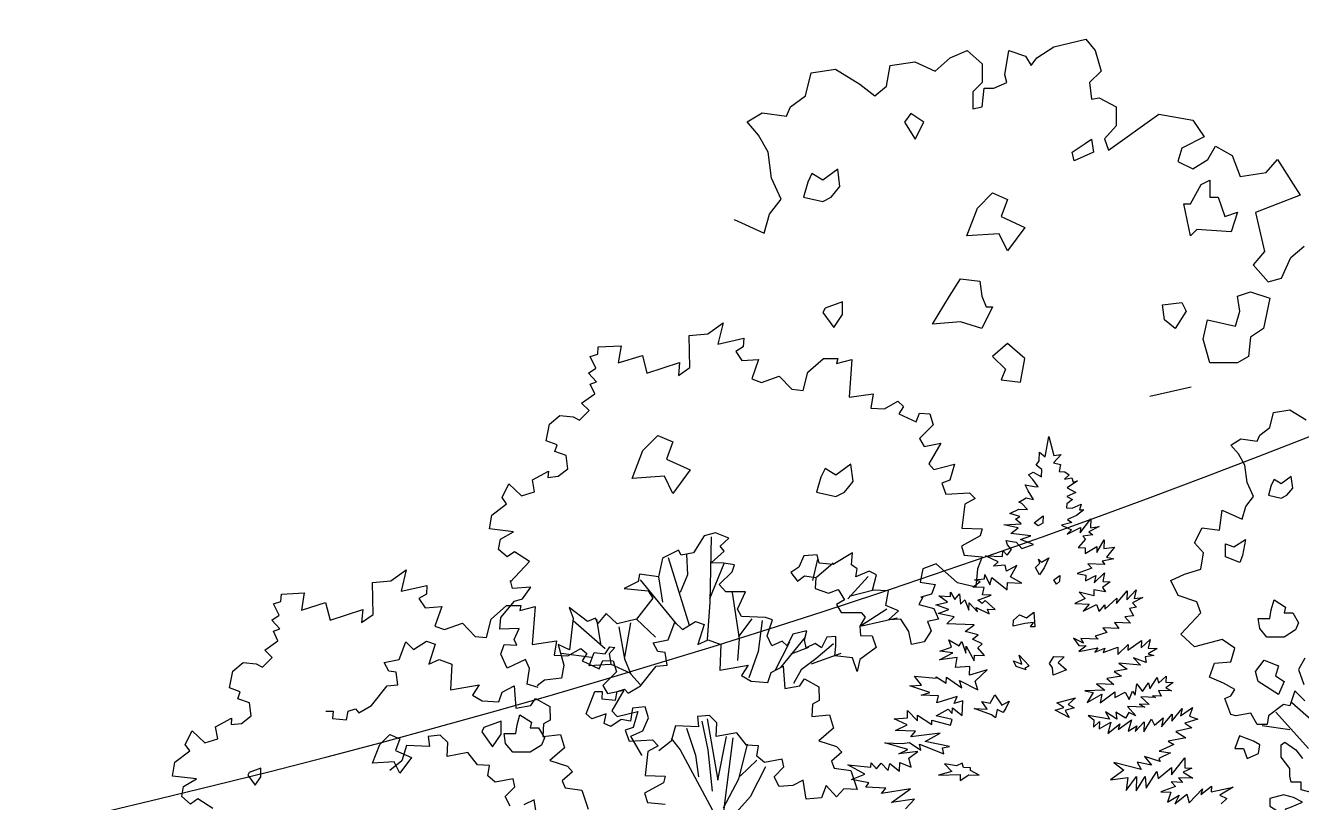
# Model space of a CAD drawing. Header units: inches. Extents: x 11.9 to 85.3, y 21.1 to 37.4.
# Drawn here: x 35.469 to 36.524, y 23.103 to 23.746 of the extents above; entities that cross this region are included whole.
import ezdxf

# ---------------------------------------------------------------- set-up
doc = ezdxf.new("R2010")
doc.units = ezdxf.units.IN
doc.header["$MEASUREMENT"] = 0
doc.layers.add('CAY', color=94, linetype='Continuous')
doc.layers.add('CAY-3', color=61, linetype='Continuous')

# ---------------------------------------------------------------- blocks, each defined once
blk = doc.blocks.new('A$C76451831')
at = {"layer": 'CAY'}
for p, q in [((1448.6, 1909.2), (1479.9, 1929.8)), ((1479.9, 1929.8), (1538.3, 1944)), ((1538.3, 1944), (1555.9, 1922.7)), ((1261.1, 1885), (1288.9, 1909.2)), ((1288.9, 1909.2), (1320.1, 1922.7)), ((1320.1, 1922.7), (1347.8, 1898.6)), ((1389.7, 1877.9), (1396.8, 1922.7)), ((1396.8, 1922.7), (1427.4, 1912.7)), ((1427.4, 1912.7), (1438, 1895)), ((1438, 1895), (1448.6, 1909.2)), ((1555.9, 1922.7), (1566.6, 1885)), ((1022.3, 1839.6), (1033, 1881.5)), ((1033, 1881.5), (1077.8, 1888.5)), ((1077.8, 1888.5), (1122.6, 1860.8)), ((1171.5, 1857.3), (1178, 1895)), ((1178, 1895), (1223.4, 1902.1)), ((1223.4, 1902.1), (1261.1, 1885)), ((1347.8, 1898.6), (1347.8, 1863.8)), ((1566.6, 1885), (1545.3, 1863.8)), ((1122.6, 1860.8), (1150.3, 1839.6)), ((1150.3, 1839.6), (1171.5, 1857.3)), ((1347.8, 1863.8), (1330.7, 1846.6)), ((1369, 1853.7), (1393.2, 1863.8)), ((1393.2, 1863.8), (1389.7, 1877.9)), ((1545.3, 1863.8), (1548.9, 1833.1)), ((994.6, 1818.9), (1022.3, 1839.6)), ((1330.7, 1846.6), (1330.7, 1815.4)), ((1347.8, 1818.9), (1351.4, 1853.7)), ((1351.4, 1853.7), (1369, 1853.7)), ((1548.9, 1833.1), (1563, 1836)), ((1563, 1836), (1594.3, 1818.9)), ((987.6, 1801.8), (994.6, 1818.9)), ((1330.7, 1815.4), (1347.8, 1818.9)), ((1594.3, 1818.9), (1594.3, 1784.1)), ((915, 1791.2), (942.7, 1808.3)), ((935.7, 1767), (915, 1791.2)), ((942.7, 1808.3), (987.6, 1801.8)), ((1580.1, 1739.3), (1673.3, 1805.4)), ((1673.3, 1805.4), (1735.8, 1794.7)), ((1735.8, 1794.7), (1756.4, 1764.1)), ((953.4, 1735.8), (935.7, 1767)), ((1594.3, 1784.1), (1573, 1759.9)), ((1756.4, 1764.1), (1715.1, 1742.8)), ((1573, 1759.9), (1580.1, 1739.3)), ((1715.1, 1742.8), (1708.1, 1718.6)), ((1763.5, 1722.2), (1777.1, 1746.4)), ((1777.1, 1746.4), (1808.3, 1729.3)), ((959.8, 1687.4), (953.4, 1735.8)), ((1708.1, 1718.6), (1735.8, 1705.1)), ((1735.8, 1705.1), (1763.5, 1722.2)), ((1808.3, 1729.3), (1822.5, 1690.9)), ((1870.8, 1698), (1891.4, 1722.2)), ((1891.4, 1722.2), (1933.3, 1656.1)), ((1822.5, 1690.9), (1870.8, 1698)), ((977.5, 1649), (959.8, 1687.4)), ((956.3, 1621.3), (977.5, 1649)), ((1933.3, 1656.1), (1850.8, 1624.3)), ((946.3, 1586.5), (956.3, 1621.3)), ((1850.8, 1624.3), (1867.9, 1552.3)), ((890.9, 1611.3), (946.3, 1586.5)), ((1867.9, 1552.3), (1846.6, 1528.1)), ((1916.2, 1541.7), (1940.4, 1562.3)), ((1846.6, 1528.1), (1874.3, 1496.9)), ((1899.1, 1503.3), (1916.2, 1541.7)), ((1874.3, 1496.9), (1899.1, 1503.3)), ((1732.8, 1302.8), (1656.2, 1285.1)), ((1958.8, 684.4), (1917.8, 720.8)), ((1948.8, 636.8), (1888.7, 704)), ((1914.2, 671.4), (1863.5, 678.5))]:
    blk.add_line(p, q, dxfattribs=at)
for points in [[(4200.2, 1766.3), (4172.8, 1784.2), (4159, 1774.7), (4143.2, 1788.5), (4146.4, 1807.4), (4170.6, 1821.2), (4126.4, 1826.4), (4130.6, 1851.7), (4158, 1872.8), (4149.6, 1884.4), (4162.2, 1909.7), (4185.4, 1887.6), (4209.7, 1895), (4205.5, 1917.1), (4235, 1933), (4233.9, 1921.4), (4252.9, 1923.5), (4270.8, 1937.2), (4267.7, 1961.4), (4246.6, 1968.8), (4250.8, 1981.5), (4230.8, 1988.9), (4237.1, 2019.4), (4256.1, 2035.3), (4280.3, 2033.1), (4291.9, 2026.8), (4309.9, 2044.7), (4296.2, 2058.5), (4320.4, 2075.3), (4312, 2093.3), (4323.6, 2097.5), (4308.8, 2113.3), (4322.5, 2122.8), (4312, 2143.9), (4325.7, 2148.1), (4326.7, 2161.8), (4368.9, 2163.9), (4363.7, 2132.3), (4408, 2146), (4416.4, 2113.3), (4476.5, 2133.3), (4474.4, 2109.1), (4495.5, 2123.9), (4494.4, 2182.9), (4528.2, 2186.1), (4556.7, 2206.1), (4547.2, 2167.1), (4594.6, 2177.6), (4593.6, 2161.8), (4579.9, 2153.4), (4591.5, 2136.5), (4622.1, 2138.6), (4609.4, 2102.8), (4627.3, 2096.4), (4660, 2108), (4683.2, 2083.8), (4704.3, 2081.7), (4712.8, 2115.4), (4741.2, 2140.7), (4767.6, 2140.7), (4765.5, 2131.2), (4794, 2138.6), (4788.7, 2069), (4833, 2075.3), (4828.8, 2049), (4854.1, 2047.9), (4878.3, 2061.6), (4888.9, 2052.1), (4880.5, 2038.4), (4912.1, 2023.7), (4918.4, 2039.5), (4937.4, 2038.4), (4943.7, 2018.4), (4918.4, 1993.1), (4926.9, 1978.3), (4957.4, 1984.6), (4935.3, 1946.7), (4944.8, 1936.1), (4982.8, 1945.6), (4974.3, 1916.1), (4959.6, 1910.8), (4966.9, 1890.8), (5010.2, 1892.9), (5020.7, 1882.3), (5001.7, 1871.8), (4996.5, 1827.5), (5033.4, 1826.4), (5030.2, 1813.8), (4995.4, 1794.8), (5000.7, 1777.9), (5033.4, 1774.7)], [(530, 749.3), (509.9, 755.6), (514.2, 784.1), (506.8, 800.9), (473, 785.1), (461.4, 810.4), (467.7, 828.4), (490.9, 827.3), (485.7, 837.9), (495.2, 857.9), (459.3, 856.8), (461.4, 877.9), (486.7, 908.5), (501.5, 912.7), (516.3, 933.8), (482.5, 931.7), (479.3, 946.5), (478.3, 943.3), (514.2, 981.3), (486.7, 999.2), (473, 989.7), (457.2, 1003.4), (460.4, 1022.4), (484.6, 1036.1), (440.3, 1041.4), (444.5, 1066.7), (472, 1087.8), (463.5, 1099.4), (476.2, 1124.7), (499.4, 1102.6), (523.6, 1110), (519.4, 1132.1), (549, 1147.9), (547.9, 1136.3), (566.9, 1138.4), (584.8, 1152.1), (581.7, 1176.4), (560.6, 1183.8), (564.8, 1196.4), (544.7, 1203.8), (551.1, 1234.4), (570.1, 1250.2), (594.3, 1248.1), (605.9, 1241.8), (623.8, 1259.7), (610.1, 1273.4), (634.4, 1290.3), (625.9, 1308.2), (637.6, 1312.5), (622.8, 1328.3), (636.5, 1337.8), (625.9, 1358.9), (639.7, 1363.1), (640.7, 1376.8), (682.9, 1378.9), (677.6, 1347.3), (721.9, 1361), (730.4, 1328.3), (790.5, 1348.3), (788.4, 1324.1), (809.5, 1338.8), (808.4, 1397.9), (842.2, 1401.1), (870.6, 1421.1), (861.1, 1382.1), (908.6, 1392.6), (907.6, 1376.8), (893.8, 1368.4), (905.4, 1351.5), (936, 1353.6), (923.4, 1317.7), (941.3, 1311.4), (974, 1323), (997.2, 1298.7), (1018.3, 1296.6), (1026.7, 1330.4), (1055.2, 1355.7), (1081.6, 1355.7), (1079.5, 1346.2), (1107.9, 1353.6), (1102.7, 1284), (1147, 1290.3), (1142.7, 1263.9), (1168.1, 1262.9), (1192.3, 1276.6), (1202.9, 1267.1), (1194.4, 1253.4), (1226.1, 1238.6), (1232.4, 1254.5), (1251.4, 1253.4), (1257.7, 1233.4), (1232.4, 1208), (1240.8, 1193.3), (1271.4, 1199.6), (1249.3, 1161.6), (1258.8, 1151.1), (1296.7, 1160.6), (1288.3, 1131.1), (1273.5, 1125.8), (1280.9, 1105.7), (1324.2, 1107.9), (1334.7, 1097.3), (1315.7, 1086.8), (1310.4, 1042.5), (1347.4, 1041.4), (1344.2, 1028.7), (1309.4, 1009.8), (1314.7, 992.9), (1347.4, 989.7), (1338.9, 967.6), (1335.8, 933.8), (1302, 942.3), (1263, 977.1), (1238.7, 967.6), (1233.4, 943.3), (1260.9, 939.1), (1254.5, 921.2), (1234.5, 915.9), (1238.7, 915.9), (1231.3, 902.2), (1258.8, 894.8), (1267.2, 874.8), (1247.2, 870.5), (1253.5, 853.7)], [(1942.1, 803.1), (1930.3, 782.3), (1939.8, 754.7)], [(1942.1, 724.5), (1930.3, 736.3), (1923.7, 742.9), (1914.2, 715.4), (1902.8, 717.8), (1874.9, 696.9), (1872.6, 680.8), (1854.1, 680.8), (1842.7, 701.7), (1814.8, 696.9), (1805.7, 699.3), (1794.3, 729.2), (1805.7, 733.9), (1812.8, 745.3), (1792, 757.1), (1766.4, 768.5), (1775.5, 794.1), (1805.7, 796.4), (1812.8, 821.6), (1789.6, 837.7), (1738.5, 824), (1713.4, 847.2), (1750.3, 886.5), (1743.2, 907.3), (1708.6, 918.7), (1694.9, 946.6), (1720, 958), (1750.3, 967.1), (1755, 997.4), (1738.5, 1015.9), (1752.7, 1043.4), (1784.9, 1039.1), (1789.6, 1076), (1826.6, 1059.5), (1833.2, 1082.7), (1847.4, 1101.2), (1835.6, 1126.7), (1831.3, 1159), (1819.5, 1179.8), (1805.7, 1196), (1824.2, 1207.4), (1854.1, 1203), (1858.8, 1214.4), (1877.3, 1228.2), (1884.3, 1256.1), (1914.2, 1260.8), (1944.1, 1242.4)], [(1206.8, 525.6), (1223.3, 543.6), (1180.5, 537.4), (1215.8, 562.4), (1162.5, 553.9), (1170.5, 564), (1133.4, 565.3), (1139.1, 573.3), (1107.2, 579.8), (1131.5, 589.4), (1100.4, 606.4), (1142.9, 602.6), (1143.1, 610.3), (1153.2, 599.5), (1161.7, 609.7), (1174.4, 596.1), (1177.5, 609.1), (1195.6, 595.3), (1196.2, 611.2), (1217.2, 602.3), (1212.8, 618.8), (1229.1, 631.3), (1194, 627.1), (1210.6, 634.7), (1168.4, 647.1), (1200.1, 646), (1213.8, 647.7), (1234.6, 633.9), (1232.3, 644.8), (1276.9, 627), (1274.6, 637.9), (1287.8, 640.2), (1242.8, 649.4), (1270.1, 664.8), (1216.4, 658.5), (1224.9, 668.7), (1187.8, 670), (1209.5, 680.1), (1185.8, 691.3), (1209.9, 693.2), (1210.4, 706.8), (1228.3, 687.6), (1228.7, 698), (1254.8, 681.2), (1255.1, 688.9), (1289.2, 680), (1292.3, 690.3), (1263.1, 696.8), (1284.8, 709.2), (1292.7, 701.2), (1293, 711.6), (1311.1, 697.8), (1312.1, 724.6), (1296, 719.7), (1301.9, 732.6), (1263.9, 720.8), (1267.1, 733.8), (1235.4, 734.9), (1251.4, 739.8), (1214.7, 752), (1236, 753.5), (1223, 770.3), (1262.8, 766.2), (1262.9, 768.9), (1281.5, 757.4), (1281.9, 768.2), (1310.2, 748.6), (1305.7, 761.9), (1339.5, 744.9), (1334.6, 760.9), (1356.7, 781.5), (1324.6, 771.7), (1325.2, 788), (1298.4, 786.2), (1301.7, 804.7), (1269.4, 800.4), (1293.9, 813.1), (1270, 816.2), (1291.5, 823.6), (1286.5, 837), (1305.2, 825.9), (1310.4, 833.9), (1317.9, 812.3), (1318.3, 825.4), (1333.2, 798.2), (1333.6, 809), (1352.2, 808.4), (1339.5, 822), (1347.9, 829.8), (1329.6, 838.2), (1340.3, 846), (1316.5, 852.2), (1332.8, 864.8), (1282.6, 866.6), (1296.2, 879.2), (1266.9, 885.7), (1286.2, 893.2), (1262.5, 901.7), (1284, 906.4), (1268.1, 917.8), (1289.3, 917.1), (1289.6, 924.8), (1297.3, 911.4), (1305.8, 921.5), (1307.9, 902.9), (1315.9, 910.7), (1323.4, 891.9), (1323.8, 905), (1339.1, 888.6), (1336.7, 896.9), (1360.3, 885.2), (1357.8, 893.4), (1371.4, 892.9), (1353.4, 909.4), (1347.8, 904.2), (1339.8, 909.9), (1364.2, 919.5), (1348.4, 920), (1351.5, 933.5), (1330.3, 934.3), (1343.8, 944.2), (1333.4, 947.3), (1352.1, 949.4), (1352.4, 957.5), (1362.1, 938.6), (1365.3, 951.6), (1394, 929.3), (1394.4, 942.4), (1420.7, 941.5), (1399.8, 953.1), (1411.4, 974), (1392.5, 963.8), (1390.1, 974.8), (1368.8, 972.8), (1377.2, 980.7), (1353.6, 991.9), (1385.3, 990.8), (1385.6, 1001.7), (1393.5, 993.3), (1401.6, 1003.4), (1394.2, 1011.8), (1391.7, 1020.1), (1410.2, 1016.7), (1420.7, 1005.5), (1442.2, 1012.9), (1418.5, 1021.8), (1437.3, 1028.9), (1400.3, 1032.9), (1413.8, 1043.3), (1387.3, 1049.2), (1419.5, 1050.8), (1409, 1059.4), (1417.3, 1064.5), (1398.9, 1070.1), (1415, 1077.7), (1430.9, 1077.2), (1420.8, 1088), (1415.5, 1090.9), (1428.9, 1098.6), (1442.4, 1095.4), (1432.1, 1111.6), (1427, 1122.6), (1443.2, 1119.4), (1450.9, 1119.1), (1441, 1132.6), (1433.1, 1141), (1441.4, 1146.2), (1457, 1137.5), (1457.5, 1150.6), (1447.3, 1159.1), (1452.6, 1167.1), (1453.1, 1182.9), (1463.7, 1174.4), (1470.5, 1211.8), (1479.7, 1176.6), (1492.9, 1178.8), (1479.2, 1163.4), (1492.2, 1160.3), (1489.5, 1147.2), (1499.9, 1146.8), (1507.9, 1141.1), (1499.4, 1133.3), (1512.7, 1135.5), (1515.1, 1127.3), (1523.3, 1129.7), (1504.3, 1117.2), (1519.9, 1108.5), (1503.8, 1101.4), (1514, 1095.6), (1503.3, 1087.8), (1503, 1080.1), (1513.4, 1079.7), (1530, 1086.9), (1526.9, 1076.5), (1534.6, 1076.3), (1521.1, 1065.9), (1505, 1058.7), (1512.5, 1053), (1493.8, 1048.2), (1512, 1039.9), (1504.1, 1032), (1528.5, 1044.3), (1528.1, 1033.9), (1547.6, 1060), (1547.1, 1043.7), (1563, 1045.8), (1544.1, 1036.1), (1551.6, 1030.3), (1532.9, 1028.3), (1538.2, 1022.7), (1524.5, 1007.3), (1537.6, 1006.8), (1537.3, 996.4), (1559, 1008.8), (1558.6, 997.9), (1572.6, 1021.5), (1572, 1005.6), (1591.1, 1007.7), (1576.9, 989.6), (1590.4, 986.4), (1568.9, 981.7), (1573.7, 976.1), (1542, 977.2), (1549.5, 969.2), (1522.8, 959.3), (1538.6, 956), (1538.2, 945.6), (1557.1, 955.4), (1554, 942.3), (1573.2, 960.2), (1569.9, 944.5), (1583.5, 944), (1569.5, 933.6), (1574.7, 925.7), (1553.5, 929.2), (1553.1, 918.3), (1526.6, 924.7), (1537.1, 913.4), (1518.2, 903.7), (1544.9, 902.7), (1533.5, 890), (1558, 902.3), (1563, 889), (1573.8, 901.7), (1573.5, 893.6), (1595.6, 914.1), (1595.2, 903.7), (1614.6, 927.1), (1614, 910.8), (1631, 929.2), (1627.7, 913), (1643.6, 915.2), (1624.7, 905.4), (1632.1, 897), (1618.9, 894.7), (1626.6, 881.3), (1610.2, 879.2), (1620.7, 867.9), (1591.3, 868.9), (1599.1, 858.2), (1569.6, 859.3), (1577.5, 850.8), (1556, 843.9), (1561.2, 838.3), (1529.1, 839.4), (1534.2, 831), (1515.9, 839.8), (1525.9, 826.3), (1539.5, 825.9), (1525.5, 815.5), (1560.6, 822.4), (1554.9, 814.4), (1573.8, 821.9), (1570.8, 813.9), (1597.8, 823.8), (1597.4, 810.2), (1616.6, 828.2), (1616.2, 817.7), (1640.9, 835.5), (1640.4, 822.3), (1656.8, 837.6), (1653.5, 821.9), (1669.8, 821.3), (1653.1, 811), (1663.9, 807.9), (1648, 805.8), (1649.9, 795.3), (1626.6, 803.8), (1639.3, 790.2), (1599.5, 794.3), (1615, 782.9), (1590.8, 778.7), (1604.1, 770.1), (1577.2, 765.6), (1590, 754.7), (1558.3, 755.8), (1573.8, 744.4), (1536.6, 743), (1552.3, 740.2), (1540.8, 721.6), (1568.1, 736.9), (1564.8, 720.7), (1592.2, 741.1), (1591.9, 730.6), (1610.8, 740.4), (1618.5, 727), (1624.5, 742.7), (1629.2, 734.8), (1632.6, 756), (1643, 742), (1654, 757.9), (1656.3, 747), (1670.2, 767.8), (1672.6, 757.3), (1686.6, 770), (1686.2, 759.1), (1699.3, 758.6), (1685.9, 748.7), (1696.1, 742.9), (1672.1, 743.7), (1677.2, 733.1), (1661.3, 733.7), (1666.6, 730.8), (1639.9, 731.7), (1655.3, 717.6), (1636.8, 718.2), (1647, 712.9), (1615.3, 714), (1630.6, 697.1), (1617.6, 703), (1611.9, 692.8), (1593.7, 703.8), (1595.9, 690.6), (1575.1, 704.5), (1582.3, 691.1), (1542.7, 697.9), (1553.3, 689.4), (1552.8, 676.3), (1563.6, 686.3), (1563.1, 673.2), (1584.9, 685.6), (1579.1, 664.5), (1601.1, 682.3), (1598, 672), (1622.6, 689.7), (1616.4, 668.6), (1632.6, 678.5), (1629.6, 668.1), (1646.1, 686.1), (1645.4, 667.6), (1659.8, 691.1), (1664.9, 680), (1681.2, 693.1), (1677.9, 676.9), (1697.3, 700.2), (1696.8, 687.1), (1716.2, 710.4), (1713, 696.9), (1734.9, 712.5), (1729.3, 696.4), (1745, 690.8), (1720.7, 683.5), (1733.6, 674.9), (1704.3, 668.2), (1722.5, 656.7), (1690.1, 650.1), (1700.8, 644.3), (1673.6, 631.7), (1694.8, 628.7), (1673.2, 618.6), (1675.7, 613), (1646.5, 622.2), (1659.6, 605.9), (1633, 611.8), (1640.7, 598.4), (1590.4, 611), (1608.5, 596.8), (1583.9, 579.1), (1616.2, 583.4), (1612.6, 559.5), (1632.1, 585.5), (1631.2, 558.8), (1648, 585), (1649.9, 563.6), (1669.6, 594.7), (1671.9, 581.4), (1696.6, 601.9), (1696.1, 588.3), (1721.2, 619.6), (1720.6, 601), (1733.7, 600.6), (1717.6, 593), (1735.8, 581.9), (1709.1, 582.8), (1716.9, 574.4), (1695.7, 575.2), (1703.5, 566.7), (1676.5, 557.2), (1695, 556.6), (1688.9, 538.2), (1710.7, 550.6), (1702.4, 535), (1724.3, 552.8), (1728.8, 536.8), (1753.7, 562.3), (1750.6, 551.9), (1769.7, 567.1), (1769.3, 556.7), (1810, 565.7), (1785.4, 550.7), (1798.4, 544.8), (1787.6, 534.8)], [(1253.5, 853.7), (1240.8, 833.6), (1217.6, 828.4), (1212.4, 852.6), (1197.6, 874.8), (1175.4, 873.7), (1193.4, 890.6), (1170.2, 900.1), (1175.4, 927.5), (1145.9, 928.6), (1153.3, 957), (1139.6, 963.4), (1115.3, 952.8), (1117.4, 967.6), (1106.9, 975), (1109, 997.1), (1073.1, 976), (1047.8, 978.1), (1043.6, 993.9), (1019.3, 991.8), (1009.9, 970.7), (995.1, 961.2), (1007.7, 945.4), (1020.4, 954.9), (1041.5, 951.8), (1040.4, 931.7), (1064.7, 923.3), (1082.6, 929.6), (1094.2, 910.6), (1079.5, 902.2), (1087.9, 887.4), (1124.8, 887.4), (1132.2, 879), (1122.7, 862.1), (1123.8, 845.2), (1144.9, 844.2), (1152.2, 823.1), (1122.7, 800.9), (1117.4, 778.8), (1109, 804.1), (1076.3, 807.3), (1078.4, 825.2), (1078.4, 843.1), (1061.5, 842.1), (1052, 822), (1040.4, 830.5), (1023.6, 822), (1020.4, 836.8), (1024.6, 853.7), (999.3, 847.3), (988.8, 826.2), (979.3, 834.7), (960.3, 826.2), (951.8, 844.2), (961.3, 873.7), (948.7, 877.9), (904.4, 880), (897, 893.7), (911.8, 925.4), (875.9, 925.4), (863.3, 939.1), (887.5, 962.3), (891.7, 975), (871.7, 978.1), (848.5, 979.2), (872.7, 1000.3), (865.4, 1009.8), (881.2, 1024.5), (856.9, 1034), (835.8, 1028.7), (815.8, 997.1), (793.6, 992.9), (788.4, 1002.4), (758.8, 987.6), (751.5, 952.8), (716.7, 958.1), (714.5, 944.4), (688.2, 931.7), (732.5, 927.5), (740.9, 913.8), (711.4, 874.8), (675.5, 866.3), (655.5, 885.3), (639.7, 867.4), (635.4, 876.9), (620.7, 870.5), (586.9, 896.9), (594.3, 876.9), (588, 818.9), (566.9, 828.4), (577.4, 790.4), (573.2, 766.1), (541.6, 763), (527.9, 752.4)], [(848.5, 1026.6), (846.4, 906.4), (841.1, 836.8)], [(769.4, 988.7), (808.4, 864.2)], [(803.1, 995), (805.2, 957), (791.5, 924.3)], [(871.7, 977.1), (845.3, 912.7)], [(1044.7, 985.5), (1035.2, 946.5)], [(1073.1, 978.1), (1042.6, 951.8)], [(717.7, 947.5), (784.2, 866.3)], [(751.5, 952.8), (758.8, 906.4)], [(1137.5, 953.9), (1100.6, 912.7)], [(1484.5, 939.3), (1479.8, 947.6), (1490.5, 955.4), (1490.1, 944.5), (1484.5, 939.3)], [(887.5, 924.3), (900.2, 838.9), (897, 798.8)], [(1148, 928.6), (1102.7, 917)], [(1172.3, 893.7), (1123.8, 862.1)], [(594.3, 872.7), (653.4, 821)], [(634.4, 741.9), (648.1, 741.9), (647, 728.2), (672.4, 726.1), (675.5, 741.9), (689.2, 746.1), (695.6, 738.7), (718.8, 752.4), (747.2, 788.3), (767.3, 790.4), (764.1, 813.6), (750.4, 815.7), (742, 831.5), (769.4, 836.8), (782, 869.5), (795.8, 855.8), (820, 870.5), (835.8, 865.3), (824.2, 828.4), (843.2, 836.8), (866.4, 828.4), (864.3, 780.9), (917, 790.4), (904.4, 771.4), (922.3, 760.9), (952.9, 758.7), (959.2, 776.7), (981.4, 788.3), (984.5, 747.1), (1012, 752.4), (1020.4, 765.1), (1046.8, 750.3), (1047.8, 725), (1035.2, 718.7), (1034.1, 695.5), (1066.8, 698.6), (1074.2, 674.4), (1046.8, 651.2), (1079.5, 640.6), (1089, 630.1), (1070, 613.2), (1075.2, 600.5), (1105.8, 596.3), (1117.4, 561.5), (1093.2, 562.6), (1079.5, 547.8), (1060.5, 568.9), (1052, 545.7), (1023.6, 543.6), (1018.3, 578.4), (999.3, 568.9), (974, 566.8), (964.5, 584.7), (982.4, 602.7), (979.3, 617.4), (946.6, 611.1), (932.9, 622.7), (936, 641.7), (913.9, 642.7), (895.9, 665.9), (858, 658.6), (859, 683.9), (845.3, 697.6), (823.2, 695.5), (825.3, 676.5), (783.1, 678.6), (774.7, 650.1), (752.5, 632.2)], [(637.6, 874.8), (644.9, 829.4)], [(711.4, 874.8), (746.2, 842.1)], [(923.4, 875.8), (899.1, 843.1)], [(942.4, 872.7), (935, 815.7), (918.1, 767.2)], [(1191.3, 876.9), (1125.9, 862.1)], [(678.7, 861.1), (689.2, 802), (700.8, 773.5), (717.7, 754.5)], [(699.8, 868.4), (689.2, 805.2)], [(662.9, 791.4), (623.8, 789.3), (633.3, 813.6), (653.4, 811.5), (661.8, 824.1), (671.3, 823.1), (660.8, 811.5), (663.9, 793.6)], [(993, 832.6), (965.6, 779.8)], [(1021.5, 842.1), (976.1, 786.2)], [(1027.8, 823.1), (995.1, 810.4)], [(1074.2, 829.4), (1041.5, 802), (1014.1, 782), (1000.4, 756.6)], [(572.2, 812.5), (628.1, 805.2)], [(1033.1, 792.5), (1087.9, 812.5)], [(662.9, 792.5), (699.8, 775.6)], [(720.9, 623.7), (720.9, 624.8), (700.8, 659.6), (723, 669.1), (733.5, 693.4), (727.2, 713.4), (704, 711.3), (699.8, 687), (682.9, 690.2), (663.9, 677.5), (651.3, 682.8), (655.5, 700.7), (629.1, 691.2), (618.6, 700.7), (634.4, 741.9)], [(1960.6, 553.8), (1935.1, 560.5), (1935.1, 574.6), (1916.6, 574.6), (1914.2, 586), (1914.2, 599.8), (1898.1, 620.6), (1898.1, 643.8), (1905.2, 648.6), (1925.6, 634.4), (1937.4, 618.3)], [(831.6, 687), (842.2, 634.3), (850.6, 558.4)], [(841.1, 691.2), (861.1, 578.4), (877, 658.6)], [(803.1, 674.4), (820, 624.8), (825.3, 584.7)], [(774.7, 655.4), (791.5, 634.3), (850.6, 524.6), (847.4, 444.5), (842.2, 343.2), (836.9, 219.8), (831.6, 177.6), (821.1, 141.8)], [(888.6, 656.4), (872.7, 530.9), (866.4, 466.6), (861.1, 337.9), (856.9, 208.2), (854.8, 166), (859, 143.9)], [(914.9, 644.8), (899.1, 580.5), (870.6, 526.7)], [(932.9, 615.3), (902.3, 585.8)], [(948.7, 602.7), (920.2, 547.8), (869.6, 490.9)]]:
    blk.add_lwpolyline(points, dxfattribs=at)
for points in [[(4784.5, 1915.2), (4800.4, 1915.2), (4810.9, 1896.7), (4805.6, 1883.5), (4784.5, 1870.3), (4752.8, 1870.3), (4739.6, 1886.1), (4737, 1904.6), (4758.1, 1904.6), (4760.8, 1920.5), (4766, 1939), (4787.2, 1925.7)], [(4507.9, 1884.3), (4526.4, 1902.8), (4544.9, 1894.9), (4536.9, 1873.7), (4566, 1860.5), (4544.9, 1831.5), (4534.3, 1852.6), (4494.7, 1850)], [(4267.5, 1833.2), (4264.9, 1827.9), (4278.1, 1809.4), (4288.7, 1825.2), (4288.7, 1841.1)], [(1240.2, 1791.1), (1216.4, 1806.9), (1204.5, 1791.1), (1224.3, 1759.4)], [(1537.1, 1751.5), (1548.9, 1759.4), (1552.9, 1735.6), (1517.3, 1719.8), (1513.3, 1735.6)], [(1085.8, 1672.3), (1081.8, 1704), (1054.1, 1684.2), (1034.3, 1696), (1026.4, 1680.2), (1018.5, 1652.5), (1054.1, 1644.6), (1069.9, 1652.5)], [(1750.8, 1676.2), (1766.7, 1684.2), (1766.7, 1652.5), (1782.5, 1652.5), (1794.4, 1616.8), (1818.1, 1624.8), (1806.3, 1589.1), (1742.9, 1593.1), (1731.1, 1581.2), (1719.2, 1640.6), (1731.1, 1640.6)], [(1339.1, 1632.7), (1366.8, 1660.4), (1394.5, 1648.5), (1382.7, 1616.8), (1426.2, 1597), (1394.5, 1553.5), (1378.7, 1585.2), (1319.3, 1581.2)], [(1287.7, 1470.3), (1307.5, 1502), (1343.1, 1498), (1347, 1470.3), (1355, 1450.5), (1366.8, 1450.5), (1347, 1410.9), (1307.5, 1422.8), (1256, 1418.8)], [(1058.5, 1448.2), (1054.5, 1440.3), (1074.3, 1412.6), (1090.2, 1436.3), (1090.2, 1460.1)], [(1683.5, 1426.7), (1679.6, 1454.5), (1715.2, 1458.4), (1723.1, 1442.6), (1703.3, 1410.9)], [(1754.8, 1391.1), (1762.7, 1426.7), (1814.2, 1414.8), (1822.1, 1442.6), (1818.1, 1470.3), (1841.9, 1478.2), (1877.5, 1466.3), (1865.7, 1410.9), (1841.9, 1395), (1837.9, 1359.4), (1818.1, 1347.5), (1766.7, 1347.5)], [(1418.3, 1311.9), (1426.2, 1355.4), (1394.5, 1383.2), (1366.8, 1359.4), (1390.6, 1335.6), (1382.7, 1315.8)], [(722.8, 1185.8), (750.5, 1213.5), (778.2, 1201.7), (766.3, 1170), (809.9, 1150.2), (778.2, 1106.6), (762.4, 1138.3), (703, 1134.3)], [(1109.9, 1128.8), (1106, 1160.5), (1078.3, 1140.7), (1058.5, 1152.6), (1050.5, 1136.7), (1042.6, 1109), (1078.3, 1101.1), (1094.1, 1109)], [(1919.5, 1116.7), (1916.9, 1137.8), (1898.4, 1124.6), (1885.2, 1132.5), (1880, 1122), (1874.7, 1103.5), (1898.4, 1098.2), (1909, 1103.5)], [(1443.6, 1052.7), (1459.9, 1065.3), (1459.5, 1052.2), (1451.1, 1047)], [(1795.5, 989.9), (1795.5, 1013.7), (1811.3, 1008.4), (1832.5, 1021.6), (1827.2, 992.6), (1821.9, 979.4)], [(1445.7, 970.1), (1454.1, 978), (1451.7, 985.8), (1456.9, 980.2), (1470.4, 987.9), (1462, 969.6), (1453.4, 956.7)], [(1903.7, 887), (1919.5, 887), (1930.1, 868.5), (1924.8, 855.3), (1903.7, 842.1), (1872, 842.1), (1858.8, 857.9), (1856.2, 876.4), (1877.3, 876.4), (1880, 892.2), (1885.2, 910.7), (1906.4, 897.5)], [(1444.6, 860.9), (1436.9, 861.2), (1442.2, 869.2), (1426.3, 867), (1404.8, 862.3), (1405.2, 873.2), (1416.4, 883.2), (1429.3, 877.3), (1442.8, 887.7)], [(1428.7, 781.7), (1410.3, 787.8), (1405.3, 798.4), (1420.9, 792.4), (1416.1, 808.9), (1434.4, 789.2), (1426.1, 784.5)], [(1476.9, 785.4), (1471.7, 793.3), (1479.9, 806.6), (1498.9, 806), (1487.6, 795.5), (1503, 781.8), (1478.7, 771.8)], [(1856.2, 760.2), (1850.9, 778.7), (1866.8, 799.8), (1893.2, 789.3), (1887.9, 770.8), (1903.7, 760.2), (1893.2, 736.5)], [(1364.6, 698.7), (1332.9, 710.2), (1356.9, 709.4), (1346.9, 723.3), (1362.7, 720.1), (1370.9, 735.6), (1383.8, 716.6), (1397.3, 724.3), (1391.3, 710.9), (1386.1, 703.4), (1375.4, 708.7), (1372.1, 693)], [(1485.1, 721.2), (1519.8, 730.4), (1506.2, 717.8), (1516.9, 712), (1500.4, 707.1), (1508.1, 693.7), (1481.9, 707.7), (1497.9, 712.6)], [(1313.2, 601.7), (1310.8, 609.9), (1300.2, 604.8), (1278.6, 608.3), (1291.7, 594.7), (1267.4, 587.4), (1307.3, 588.7), (1306.9, 577.9), (1323.2, 588.2), (1342.2, 587.5), (1326.2, 596.2), (1326.3, 601.2)]]:
    blk.add_lwpolyline(points, close=True, dxfattribs=at)
at = {"layer": 'CAY-3'}
for points in [[(138.9, 705.6), (152.6, 705.6), (151.5, 691.9), (176.9, 689.8), (180, 705.6), (193.7, 709.9), (200.1, 702.5), (223.3, 716.2), (251.7, 752), (271.8, 754.2), (268.6, 777.4), (254.9, 779.5), (246.5, 795.3), (273.9, 800.6), (286.5, 833.3), (300.3, 819.5), (324.5, 834.3), (340.3, 829), (328.7, 792.1), (347.7, 800.6), (370.9, 792.1), (368.8, 744.7), (421.5, 754.2), (408.9, 735.2), (426.8, 724.6), (457.4, 722.5), (463.7, 740.4), (485.9, 752), (489, 710.9), (516.5, 716.2), (524.9, 728.8), (551.3, 714.1), (552.3, 688.8), (539.7, 682.4), (538.6, 659.2), (571.3, 662.4), (578.7, 638.1), (551.3, 614.9), (584, 604.4), (593.5, 593.8), (574.5, 577), (579.7, 564.3), (610.3, 560.1), (621.9, 525.3)], [(528.1, 507.4), (522.8, 542.2), (503.8, 532.7)], [(478.5, 530.6), (469, 548.5), (486.9, 566.4), (483.8, 581.2), (451.1, 574.9), (437.4, 586.5), (440.5, 605.4), (418.4, 606.5), (400.5, 629.7), (362.5, 622.3), (363.5, 647.6), (349.8, 661.3), (327.7, 659.2), (329.8, 640.3), (287.6, 642.4), (279.2, 613.9), (257, 596)]]:
    blk.add_lwpolyline(points, dxfattribs=at)
for points in [[(430.1, 675.3), (426.1, 667.3), (445.9, 639.6), (461.7, 663.4), (461.7, 687.1)], [(1847.4, 650.5), (1821.8, 660), (1812.8, 636.8), (1828.9, 636.8), (1835.6, 618.3), (1856.4, 627.7), (1858.8, 643.8)], [(1921.3, 546.7), (1902.8, 551.4), (1877.3, 544.4), (1877.3, 530.6), (1888.7, 523.5), (1884.3, 500.7), (1900.5, 502.7), (1907.1, 525.9), (1914.2, 528.2), (1937.4, 537.7)]]:
    blk.add_lwpolyline(points, close=True, dxfattribs=at)

msp = doc.modelspace()

# ---------------------------------------------------------------- hatches: boundary and pattern name
at = {"true_color": 0x383839}
h = msp.add_hatch(color=250, dxfattribs=at)
h.dxf.hatch_style = 1
edge = h.paths.add_edge_path()
edge.add_spline(control_points=[(33.7082, 24.8869), (30.9026, 24.4496), (31.7577, 23.9706), (32.6128, 23.4916), (35.4258, 23.9248), (38.2388, 24.358), (37.4081, 24.8407), (36.5774, 25.3234), (33.7571, 24.8944), (33.7327, 24.8907), (33.7082, 24.8869)], knot_values=[0, 0, 0, 1.566468, 1.566468, 3.132936, 3.132936, 4.699404, 4.699404, 6.265871, 6.265871, 7.265871, 7.265871, 7.265871], weights=[1, 0.708635, 1, 0.708635, 1, 0.708635, 1, 0.708635, 1, 1, 1], degree=2, periodic=0)
edge = h.paths.add_edge_path()
edge.add_spline(control_points=[(34.9102, 24.9009), (32.3427, 24.7445), (31.9793, 24.3172), (31.6158, 23.89), (34.1581, 24.0166), (36.7003, 24.1433), (37.2406, 24.5794), (37.781, 25.0155), (35.2763, 24.9192), (35.0933, 24.91), (34.9102, 24.9009)], knot_values=[0, 0, 0, 1.536003, 1.536003, 3.072005, 3.072005, 4.608008, 4.608008, 6.14401, 6.14401, 7.14401, 7.14401, 7.14401], weights=[1, 0.719301, 1, 0.719301, 1, 0.719301, 1, 0.719301, 1, 1, 1], degree=2, periodic=0)

# ---------------------------------------------------------------- linework, layer by layer
msp.add_lwpolyline([(31.6304, 24.1183), (31.6304, 23.2851, 0.21734), (37.5272, 23.8908), (37.5272, 24.1198), (61.4586, 24.0875)], format="xyb")

# ---------------------------------------------------------------- block references
at = {"layer": 'CAY', "xscale": 0.0004489089019145984, "yscale": 0.0004489089019145984, "zscale": 0.0004489089019145984}
for p in [(35.655, 22.8622), (33.7384, 22.3054)]:
    msp.add_blockref('A$C76451831', p, dxfattribs=at)

doc.saveas('drawing.dxf')
